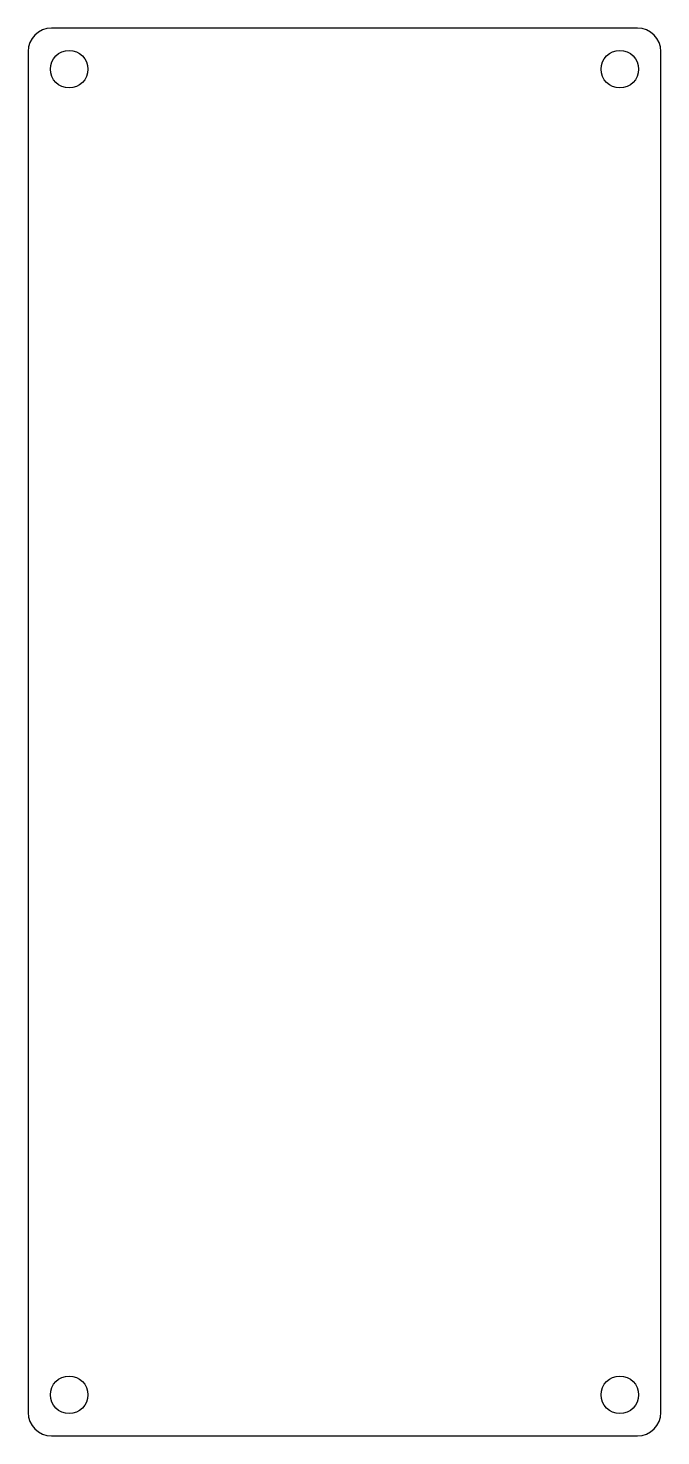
# Model space of a CAD drawing. Header units: metres. Extents: x -27 to 27, y 0 to 120.
import ezdxf

# ---------------------------------------------------------------- set-up
doc = ezdxf.new("R2010")
doc.units = ezdxf.units.M

msp = doc.modelspace()

# ---------------------------------------------------------------- linework, layer by layer
at = {"layer": 'Edge.Cuts'}
for p, q in [((25, 120), (-25, 120)), ((-27, 118), (-27, 2)), ((27, 2), (27, 118)), ((-25, 0), (25, 0))]:
    msp.add_line(p, q, dxfattribs=at)
for centre in [(-23.5, 116.5), (23.5, 116.5), (-23.5, 3.5), (23.5, 3.5)]:
    msp.add_circle(centre, 1.6, dxfattribs=at)
for centre, start, end in [((-25, 118), 90, 180), ((25, 118), 0, 90), ((-25, 2), 180, 270), ((25, 2), 270, 360)]:
    msp.add_arc(centre, 2, start, end, dxfattribs=at)

doc.saveas('drawing.dxf')
